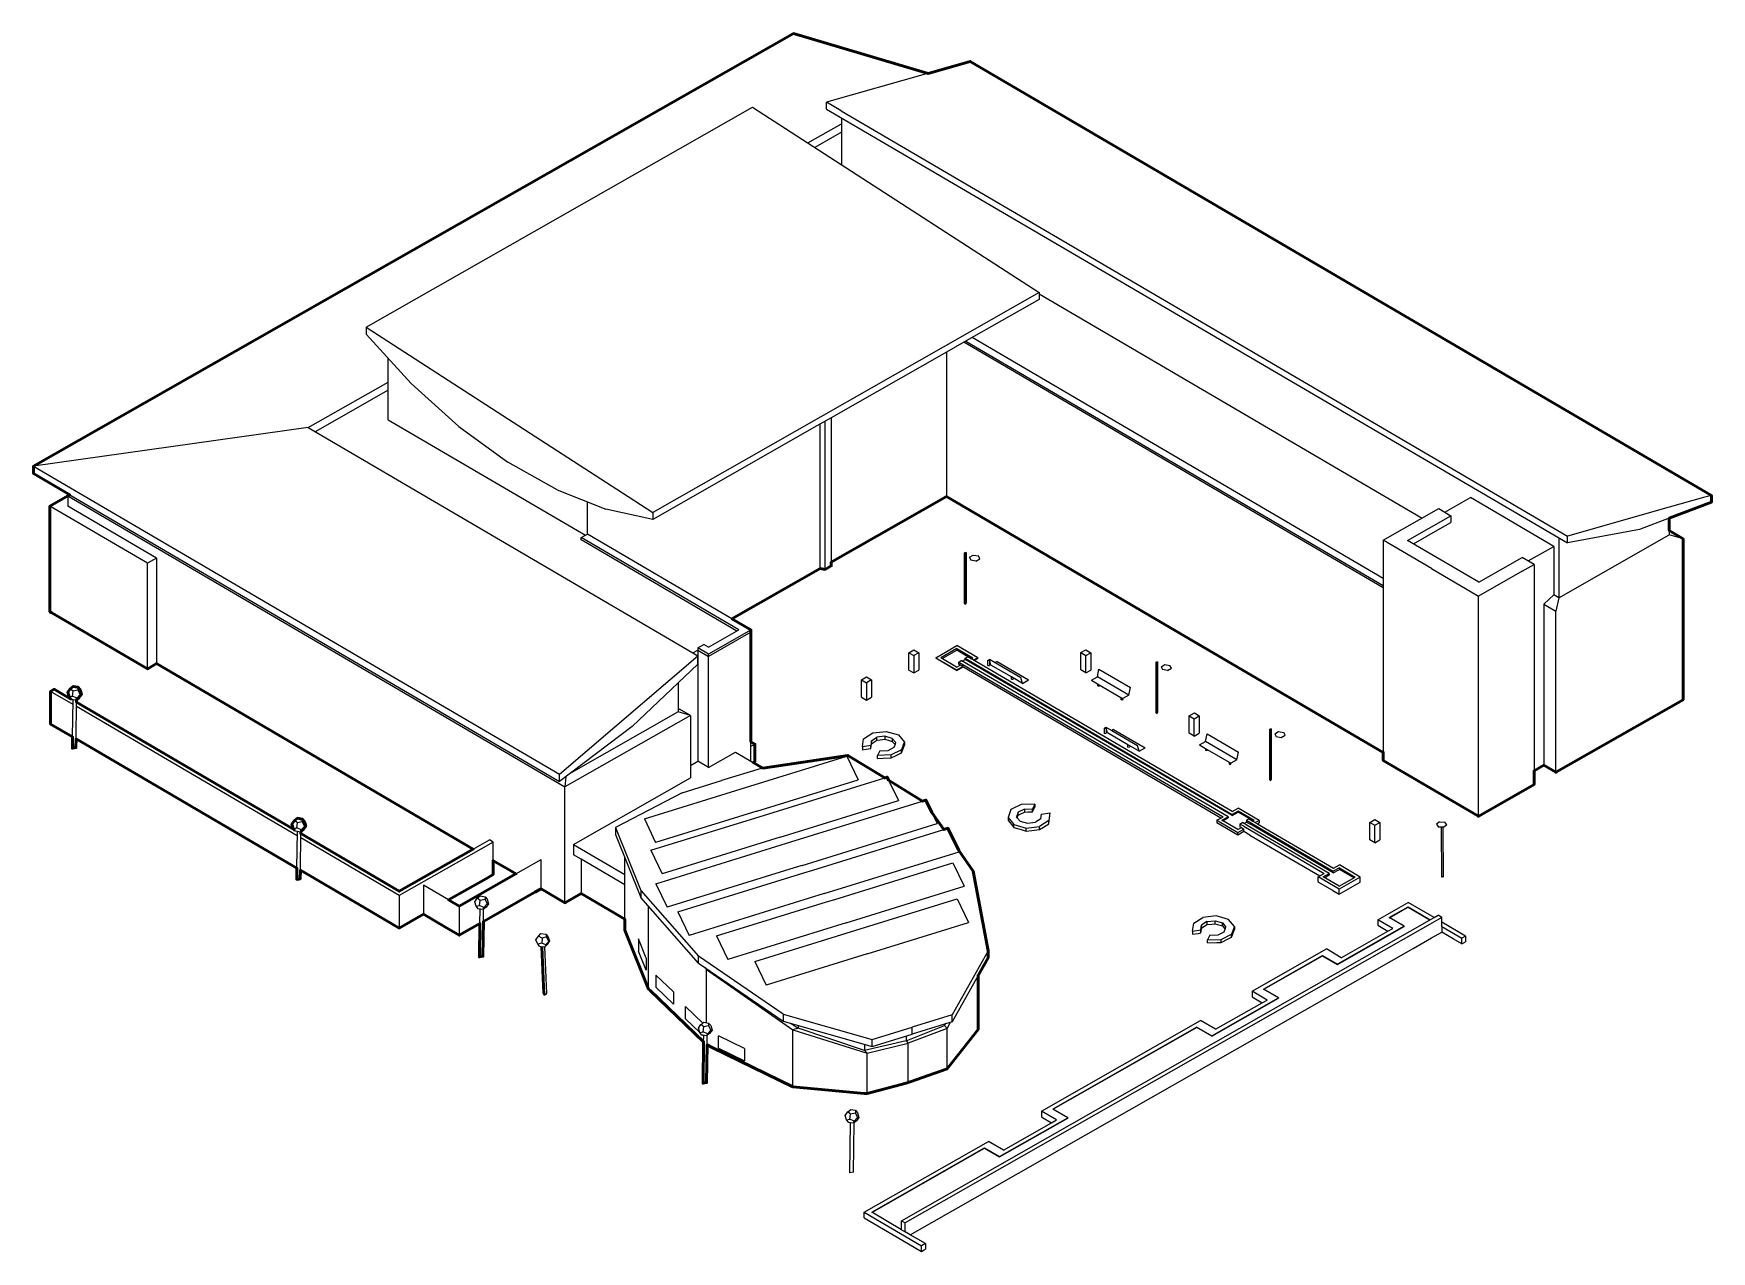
# Model space of a CAD drawing. Header units: feet. Extents: x 1280 to 1944, y 469 to 1148.
# Drawn here: x 1280.4 to 1696.4, y 846.2 to 1148.2 of the extents above; entities that cross this region are included whole.
import ezdxf

# ---------------------------------------------------------------- set-up
doc = ezdxf.new("R2010")
doc.units = ezdxf.units.FT
doc.header["$LTSCALE"] = 100
doc.header["$MEASUREMENT"] = 0
doc.layers.add('Make2D$Visible$Curves', color=18, linetype='Continuous', true_color=0x000000)
doc.layers.add('Make2D$Visible$SceneSilhouetteCurves', color=1, linetype='Continuous', lineweight=50, true_color=0xff0000)

msp = doc.modelspace()

# ---------------------------------------------------------------- linework, layer by layer
at = {"layer": 'Make2D$Visible$Curves'}
for points in [[(1468.82, 1148.17), (1280.44, 1040.91)], [(1502.27, 1138.31), (1468.82, 1148.17)], [(1502.27, 1138.31), (1512.66, 1141.25)], [(1696.43, 1033.66), (1512.66, 1141.25)], [(1502.07, 1138.25), (1477, 1131.17)], [(1502.27, 1138.31), (1502.07, 1138.25)], [(1502.07, 1138.25), (1502.07, 1138.25)], [(1362.87, 1075.39), (1458.66, 1129.93)], [(1458.66, 1129.93), (1529.78, 1083.98)], [(1480.7, 1129), (1477, 1131.17)], [(1477, 1129.45), (1477, 1131.17)], [(1477, 1129.45), (1660.78, 1021.86)], [(1480.7, 1129), (1660.78, 1023.58)], [(1472.43, 1121.04), (1480.74, 1125.77)], [(1480.74, 1123.73), (1474.1, 1119.96)], [(1480.74, 1127.26), (1480.74, 1115.67)], [(1529.78, 1083.98), (1434, 1029.44)], [(1529.78, 1082.26), (1511.11, 1071.63)], [(1529.78, 1083.98), (1529.78, 1082.26)], [(1529.78, 1083.61), (1624.73, 1028.03)], [(1362.87, 1075.39), (1427.85, 1033.41)], [(1362.87, 1075.39), (1362.87, 1073.67)], [(1374.09, 1061.43), (1362.87, 1073.67)], [(1506.76, 1069.15), (1478.21, 1052.89)], [(1511.11, 1071.63), (1506.76, 1069.15)], [(1506.76, 1069.15), (1506.76, 1069.15)], [(1506.76, 1069.15), (1506.76, 1033.35)], [(1615.07, 1010.76), (1511.11, 1071.63)], [(1511.6, 1071.91), (1511.6, 1071.91)], [(1511.6, 1071.91), (1615.07, 1011.34)], [(1615.07, 1013.07), (1513.11, 1072.77)], [(1368.34, 1052.4), (1368.34, 1067.7)], [(1348.48, 1050.46), (1368.34, 1061.77)], [(1368.34, 1061.77), (1368.34, 1061.77)], [(1385.89, 1050.77), (1374.09, 1061.43)], [(1368.34, 1059.74), (1350.24, 1049.43)], [(1478.21, 1052.89), (1474.67, 1050.88)], [(1478.21, 1052.89), (1478.21, 1017.09)], [(1348.48, 1050.46), (1280.44, 1040.91)], [(1348.48, 1050.46), (1443.9, 994.6)], [(1368.34, 1052.4), (1417.24, 1023.77)], [(1385.89, 1050.77), (1398.03, 1041.91)], [(1474.67, 1050.88), (1434, 1027.72)], [(1475.42, 1015.51), (1475.42, 1051.31)], [(1476.71, 1015.3), (1476.71, 1052.04)], [(1280.44, 1040.91), (1410.87, 964.55)], [(1280.44, 1039.05), (1280.44, 1040.91)], [(1410.26, 1035.03), (1398.03, 1041.91)], [(1280.44, 1039.05), (1289.39, 1033.81)], [(1284.48, 1031), (1288.96, 1033.55)], [(1289.39, 1033.81), (1288.96, 1033.56)], [(1289.55, 1033.71), (1288.96, 1033.56)], [(1288.97, 1033.56), (1288.96, 1033.56)], [(1288.96, 1033.56), (1288.96, 1033.55)], [(1288.96, 1033.55), (1288.96, 1030.98)], [(1288.97, 1033.56), (1412.19, 961.42)], [(1289.39, 1033.81), (1410.87, 962.69)], [(1410.26, 1035.03), (1422.33, 1030.27)], [(1417.74, 1024.05), (1417.74, 1032.08)], [(1427.85, 1033.41), (1434, 1029.44)], [(1506.76, 1033.35), (1478.21, 1017.09)], [(1506.76, 1033.35), (1615.07, 969.95)], [(1630.33, 1029.49), (1636.67, 1033.1)], [(1657.32, 1021.01), (1636.67, 1033.1)], [(1694.45, 1033.1), (1685.97, 1030.7)], [(1696.43, 1031.94), (1685.97, 1027.98)], [(1696.43, 1033.66), (1694.45, 1033.1)], [(1696.43, 1033.66), (1696.43, 1031.94)], [(1284.48, 1004.83), (1284.48, 1031)], [(1308.68, 1016.83), (1284.48, 1031)], [(1310.94, 1018.11), (1288.96, 1030.98)], [(1434, 1027.72), (1422.33, 1030.27)], [(1434, 1029.44), (1434, 1027.72)], [(1615.07, 1022.52), (1628.84, 1030.37)], [(1621.04, 1022.5), (1631.8, 1028.63)], [(1628.84, 1030.37), (1631.8, 1028.63)], [(1631.8, 1028.63), (1631.8, 1026.91)], [(1685.97, 1030.7), (1660.78, 1023.58)], [(1685.97, 1027.98), (1678.6, 1025.19)], [(1685.97, 1027.98), (1685.97, 1024.93)], [(1416.23, 1023.2), (1417.24, 1023.77)], [(1417.24, 1023.77), (1417.74, 1024.05)], [(1417.24, 1023.77), (1417.24, 1023.77)], [(1453.58, 1003.07), (1417.74, 1024.05)], [(1622.53, 1021.63), (1629.18, 1025.42)], [(1629.18, 1025.42), (1631.8, 1026.91)], [(1658.58, 1008.28), (1685.97, 1023.87)], [(1678.6, 1025.19), (1660.78, 1021.86)], [(1660.78, 1021.86), (1660.78, 1023.58)], [(1685.97, 1024.93), (1685.97, 1023.87)], [(1689.39, 1022.93), (1685.97, 1024.93)], [(1689.39, 1022.93), (1685.97, 1023.87)], [(1455.32, 1000.32), (1416.23, 1023.2)], [(1416.23, 1022.62), (1416.23, 1023.2)], [(1417.74, 1021.74), (1416.23, 1022.62)], [(1454.82, 1000.03), (1417.74, 1021.74)], [(1511.18, 1019.43), (1511.32, 1019.45)], [(1511.18, 1019.43), (1511.5, 1019.24)], [(1511.18, 1019.43), (1511.18, 1006.9)], [(1511.62, 1019.49), (1511.32, 1019.45)], [(1511.5, 1019.24), (1511.54, 1019.32)], [(1511.5, 1006.71), (1511.5, 1019.24)], [(1511.54, 1019.32), (1511.56, 1019.37)], [(1511.56, 1019.37), (1511.62, 1019.49)], [(1511.62, 1019.49), (1511.62, 1019.49)], [(1511.62, 1019.49), (1511.62, 1006.96)], [(1511.62, 1019.49), (1511.62, 1019.49)], [(1627, 1015.54), (1615.07, 1022.52)], [(1615.07, 1022.52), (1615.07, 1013.07)], [(1638.72, 1012.15), (1621.04, 1022.5)], [(1650.98, 1017.4), (1657.32, 1021.01)], [(1657.32, 1021.01), (1657.32, 1009.02)], [(1658.58, 1023.14), (1658.58, 1008.28)], [(1689.39, 1022.93), (1689.39, 982.97)], [(1310.94, 1018.11), (1308.68, 1016.83)], [(1308.68, 990.66), (1308.68, 1016.83)], [(1310.94, 1018.11), (1310.94, 991.94)], [(1475.42, 1015.51), (1453.58, 1003.07)], [(1475.42, 1015.51), (1476.68, 1015.3)], [(1476.68, 1015.3), (1476.71, 1015.3)], [(1476.71, 1015.3), (1476.72, 1015.31)], [(1476.72, 1015.31), (1478.21, 1016.16)], [(1478.21, 1017.09), (1478.21, 1016.16)], [(1512.49, 1018.31), (1513.43, 1018.85)], [(1512.49, 1018.31), (1512.82, 1017.57)], [(1514.09, 1017.37), (1512.82, 1017.57)], [(1513.43, 1018.85), (1514.7, 1018.64)], [(1514.09, 1017.37), (1515.03, 1017.91)], [(1515.03, 1017.91), (1514.7, 1018.64)], [(1627, 1015.54), (1638.68, 1008.7)], [(1638.72, 1012.15), (1649.49, 1018.28)], [(1652.46, 1016.54), (1649.49, 1018.28)], [(1649.49, 1014.85), (1652.46, 1016.54)], [(1652.46, 1016.54), (1652.46, 965.36)], [(1615.07, 1013.07), (1615.07, 969.95)], [(1615.07, 1013.07), (1615.07, 1013.07)], [(1649.49, 1014.85), (1638.68, 1008.7)], [(1511.18, 1006.9), (1511.5, 1006.71)], [(1511.5, 1006.71), (1511.54, 1006.8)], [(1511.62, 1006.96), (1511.54, 1006.8)], [(1638.68, 954.1), (1638.68, 1008.7)], [(1654.88, 1006.7), (1657.32, 1009.02)], [(1658.58, 1008.28), (1657.32, 1009.02)], [(1658.58, 1008.28), (1657.84, 1004.96)], [(1284.48, 1004.83), (1284.97, 1004.54)], [(1284.97, 1004.54), (1308.68, 990.66)], [(1458.3, 1000.31), (1453.58, 1003.07)], [(1654.88, 1006.7), (1654.88, 966.74)], [(1654.88, 1006.7), (1657.84, 1004.96)], [(1657.84, 965.01), (1657.84, 1004.96)], [(1457.8, 1000.02), (1447.78, 994.32)], [(1458.3, 999.73), (1447.78, 993.74)], [(1447.8, 996.04), (1455.32, 1000.32)], [(1457.8, 1000.02), (1458.3, 1000.31)], [(1458.3, 1000.31), (1458.3, 999.73)], [(1458.3, 972.57), (1458.3, 999.73)], [(1443.9, 994.6), (1445.13, 995.3)], [(1443.9, 994.6), (1445.12, 993.88)], [(1445.13, 995.87), (1446.63, 996.73)], [(1447.78, 994.32), (1445.13, 995.87)], [(1445.13, 995.87), (1445.13, 995.3)], [(1445.13, 995.3), (1445.13, 967.73)], [(1445.13, 995.3), (1447.78, 993.74)], [(1447.8, 996.04), (1446.63, 996.73)], [(1447.78, 993.74), (1447.78, 994.32)], [(1497.43, 990.35), (1497.43, 994.65), (1498.68, 995.37), (1499.92, 994.65), (1499.92, 990.34)], [(1497.43, 994.65), (1498.67, 993.93)], [(1499.92, 994.65), (1498.67, 993.93), (1498.67, 989.63)], [(1504.1, 993.41), (1509.36, 996.41)], [(1509.35, 995.69), (1505.35, 993.41)], [(1505.72, 993.19), (1509.35, 995.26)], [(1509.35, 995.69), (1509.35, 995.26)], [(1509.35, 995.69), (1513.3, 993.38)], [(1512.93, 993.16), (1509.35, 995.26)], [(1514.55, 993.37), (1509.36, 996.41)], [(1540.06, 990.37), (1540.06, 994.67), (1541.32, 995.39), (1542.55, 994.66), (1542.55, 990.36)], [(1540.06, 994.67), (1541.3, 993.95)], [(1541.3, 989.64), (1541.3, 993.95), (1542.55, 994.66)], [(1308.68, 990.66), (1308.73, 990.69)], [(1308.73, 990.69), (1310.94, 991.94)], [(1310.94, 991.94), (1389.45, 945.97)], [(1410.87, 964.55), (1445.12, 993.88)], [(1445.12, 991.85), (1428.88, 976.39)], [(1445.12, 991.85), (1445.12, 993.88)], [(1447.78, 966.17), (1447.78, 993.74)], [(1497.43, 990.35), (1498.67, 989.63)], [(1498.67, 989.63), (1499.92, 990.34)], [(1504.1, 993.41), (1509.29, 990.38)], [(1504.1, 993.41), (1504.1, 993.31)], [(1509.29, 990.27), (1504.1, 993.31)], [(1509.3, 991.1), (1505.35, 993.41)], [(1509.29, 990.38), (1510.79, 991.23)], [(1509.29, 990.27), (1510.79, 991.13)], [(1509.29, 990.27), (1509.29, 990.38)], [(1509.3, 991.1), (1510.17, 991.59)], [(1509.8, 992.35), (1510.43, 992.71)], [(1509.8, 992.35), (1575.34, 953.98)], [(1509.8, 991.81), (1509.8, 992.35)], [(1510.17, 991.59), (1509.8, 991.81)], [(1510.55, 991.38), (1510.17, 991.59)], [(1576.59, 953.98), (1510.43, 992.71)], [(1510.79, 991.23), (1510.55, 991.38)], [(1510.68, 992.56), (1511.43, 992.99)], [(1510.79, 991.23), (1510.79, 991.13)], [(1574.78, 953.66), (1510.79, 991.13)], [(1511.43, 993.28), (1512.06, 993.63)], [(1511.43, 993.28), (1577.59, 954.55)], [(1511.43, 992.99), (1511.43, 993.28)], [(1577.59, 954.26), (1511.43, 992.99)], [(1513.6, 992.73), (1512.06, 993.63)], [(1512.89, 993.14), (1513.3, 993.38)], [(1514.55, 993.37), (1513.51, 992.78)], [(1513.6, 992.73), (1514.55, 993.26)], [(1577.6, 955.26), (1513.6, 992.73)], [(1514.55, 993.37), (1514.55, 993.26)], [(1517.03, 991.46), (1517.03, 992.64), (1517.15, 992.9), (1517.48, 992.71), (1517.48, 991.52)], [(1517.48, 992.71), (1517.03, 992.64)], [(1517.03, 991.46), (1517.48, 991.52)], [(1517.43, 993.04), (1518.87, 992.2)], [(1517.81, 991.6), (1517.43, 993.04)], [(1522.87, 988.65), (1517.81, 991.6)], [(1519.31, 992.46), (1518.87, 992.2)], [(1518.87, 992.2), (1525.25, 988.49)], [(1519.31, 992.46), (1527.13, 987.91)], [(1541.3, 989.64), (1540.06, 990.37)], [(1541.3, 989.64), (1542.55, 990.36)], [(1544.18, 988.67), (1544.57, 990.56)], [(1544.57, 990.56), (1552.39, 986.01)], [(1558.67, 992.3), (1558.82, 992.33)], [(1558.67, 992.3), (1558.99, 992.12)], [(1558.67, 992.3), (1558.67, 979.78)], [(1559.11, 992.37), (1558.82, 992.33)], [(1558.99, 992.12), (1559.03, 992.2)], [(1558.99, 979.59), (1558.99, 992.12)], [(1559.03, 992.2), (1559.05, 992.25)], [(1559.11, 992.37), (1559.05, 992.25)], [(1559.11, 992.37), (1559.11, 992.37)], [(1559.11, 992.37), (1559.11, 979.84)], [(1559.11, 992.37), (1559.11, 992.37)], [(1559.98, 991.19), (1560.92, 991.72)], [(1559.98, 991.19), (1560.32, 990.45)], [(1561.59, 990.25), (1560.32, 990.45)], [(1560.92, 991.72), (1562.19, 991.52)], [(1561.59, 990.25), (1562.53, 990.78)], [(1562.53, 990.78), (1562.19, 991.52)], [(1289.7, 983.17), (1289.23, 983.72), (1288.9, 984.83), (1289.54, 985.7), (1290.27, 986.28), (1291.45, 986.07), (1292, 985.43), (1292.33, 984.32), (1291.69, 983.45), (1291.1, 982.98)], [(1291.45, 986.07), (1291.44, 985.36), (1290.26, 985.13), (1289.54, 985.7)], [(1440.29, 987.25), (1440.29, 979.99)], [(1485.68, 983.61), (1485.68, 987.92), (1486.93, 988.64), (1488.17, 987.92), (1488.17, 983.61)], [(1485.68, 987.92), (1486.92, 987.2)], [(1488.17, 987.92), (1486.92, 987.2), (1486.92, 982.89)], [(1523.31, 988.4), (1522.87, 988.65)], [(1522.87, 988.06), (1522.87, 988.65)], [(1522.87, 988.06), (1523.31, 988.13)], [(1523.31, 988.4), (1523.31, 988.13)], [(1525.63, 987.05), (1523.31, 988.4)], [(1525.63, 987.05), (1525.25, 988.49)], [(1525.63, 987.05), (1527.13, 987.91)], [(1542.69, 987.81), (1544.18, 988.67)], [(1542.69, 987.81), (1544.19, 986.94)], [(1552, 984.12), (1544.18, 988.67)], [(1544.19, 986.94), (1544.63, 986.68)], [(1544.19, 986.94), (1544.19, 986.49)], [(1544.51, 986.3), (1544.19, 986.49)], [(1544.51, 986.75), (1544.51, 986.3)], [(1544.63, 986.55), (1544.51, 986.3)], [(1544.63, 986.68), (1550.03, 983.54)], [(1544.63, 986.55), (1544.63, 986.68)], [(1552, 984.12), (1552.39, 986.01)], [(1284.64, 985.05), (1285.58, 985.58)], [(1290.22, 981.78), (1284.64, 985.05)], [(1284.64, 985.05), (1284.64, 976.97)], [(1289.7, 983.17), (1285.58, 985.58)], [(1289.23, 983.72), (1290.07, 983.91), (1290.26, 985.13)], [(1289.89, 983.06), (1289.78, 983.08), (1289.7, 983.17)], [(1290.23, 982.86), (1289.89, 983.06)], [(1290.23, 983), (1289.89, 983.06)], [(1291.44, 985.36), (1291.98, 984.28), (1291.14, 983.39), (1290.07, 983.91)], [(1290.1, 973.77), (1290.23, 982.86)], [(1291.1, 982.98), (1290.96, 982.87), (1290.23, 983)], [(1290.23, 982.86), (1290.23, 983)], [(1290.96, 982.87), (1291.14, 983.39)], [(1290.96, 973.27), (1291.09, 982.35)], [(1291.09, 982.35), (1291.1, 982.98)], [(1345.1, 950.73), (1291.09, 982.35)], [(1292.33, 984.32), (1291.98, 984.28)], [(1485.68, 983.61), (1486.92, 982.89)], [(1486.92, 982.89), (1488.17, 983.61)], [(1550.03, 983.54), (1550.47, 983.28)], [(1550.03, 983.54), (1550.03, 983.09)], [(1550.35, 982.9), (1550.03, 983.09)], [(1550.35, 983.35), (1550.35, 982.9)], [(1550.47, 983.16), (1550.35, 982.9)], [(1550.47, 983.28), (1550.5, 983.26)], [(1550.47, 983.16), (1550.47, 983.28)], [(1552, 984.12), (1550.5, 983.26)], [(1689.39, 982.97), (1657.99, 965.09)], [(1345.83, 949.23), (1291.08, 981.28)], [(1443.28, 979.11), (1412.19, 961.42)], [(1440.29, 979.99), (1413.72, 964.86)], [(1440.29, 980.67), (1440.62, 980.67)], [(1443.28, 979.11), (1440.29, 979.99)], [(1443.28, 979.11), (1440.62, 980.67)], [(1443.28, 979.11), (1443.28, 963.61)], [(1558.67, 979.78), (1558.99, 979.59)], [(1558.99, 979.59), (1559.03, 979.67)], [(1559.11, 979.84), (1559.03, 979.67)], [(1566.97, 974.71), (1566.97, 979.02), (1568.23, 979.73), (1569.46, 979.01), (1569.46, 974.7)], [(1566.97, 979.02), (1568.21, 978.29)], [(1568.21, 973.99), (1568.21, 978.29), (1569.46, 979.01)], [(1284.64, 976.97), (1290.1, 973.77)], [(1290.06, 970.96), (1290.1, 973.77)], [(1428.88, 976.39), (1410.87, 962.69)], [(1486.23, 973.31), (1488.48, 974.77)], [(1488.17, 972.83), (1489.53, 973.71)], [(1488.48, 974.77), (1491.81, 975.14)], [(1491.52, 973.93), (1489.53, 973.71)], [(1489.53, 972.96), (1489.53, 973.71)], [(1491.52, 973.93), (1491.52, 973.18)], [(1493.34, 973.4), (1491.52, 973.93)], [(1491.81, 975.14), (1494.85, 974.26)], [(1494.85, 974.26), (1496.33, 972.5)], [(1545.93, 974.65), (1545.93, 975.83), (1546.05, 976.08), (1546.37, 975.9), (1546.37, 974.71)], [(1546.37, 975.9), (1545.93, 975.83)], [(1545.93, 974.65), (1546.37, 974.71)], [(1546.32, 976.23), (1547.76, 975.39)], [(1546.71, 974.79), (1546.32, 976.23)], [(1551.76, 971.84), (1546.71, 974.79)], [(1548.2, 975.64), (1547.76, 975.39)], [(1547.76, 975.39), (1554.14, 971.68)], [(1548.2, 975.64), (1556.02, 971.1)], [(1568.21, 973.99), (1566.97, 974.71)], [(1568.21, 973.99), (1569.46, 974.7)], [(1570.98, 972.66), (1571.37, 974.55)], [(1571.37, 974.55), (1579.19, 970)], [(1586.87, 975.69), (1587.02, 975.71)], [(1586.87, 975.69), (1587.19, 975.5)], [(1586.87, 975.69), (1586.87, 963.16)], [(1587.31, 975.76), (1587.02, 975.71)], [(1587.19, 975.5), (1587.23, 975.59)], [(1587.19, 962.97), (1587.19, 975.5)], [(1587.23, 975.59), (1587.25, 975.63)], [(1587.31, 975.75), (1587.25, 975.63)], [(1587.31, 975.76), (1587.31, 975.75)], [(1587.31, 975.76), (1587.31, 975.75)], [(1587.31, 975.75), (1587.31, 963.23)], [(1588.18, 974.57), (1589.12, 975.11)], [(1588.18, 974.57), (1588.51, 973.84)], [(1588.51, 973.84), (1589.78, 973.63)], [(1589.12, 975.11), (1590.39, 974.9)], [(1589.78, 973.63), (1590.72, 974.17)], [(1590.72, 974.17), (1590.39, 974.9)], [(1290.93, 971.13), (1290.06, 970.96)], [(1290.93, 971.13), (1290.96, 973.27)], [(1290.96, 973.27), (1345.72, 941.22)], [(1447.78, 966.17), (1454.48, 969.99)], [(1454.48, 969.99), (1458.83, 967.44)], [(1458.3, 972.57), (1459.27, 972), (1459.27, 967.7)], [(1458.3, 967.75), (1458.3, 972.57)], [(1458.3, 971.45), (1459.27, 972)], [(1485.98, 971.35), (1486.23, 973.31)], [(1488.03, 971.66), (1485.98, 971.35)], [(1485.98, 971.35), (1485.98, 970.6)], [(1485.98, 970.6), (1486.84, 970.73)], [(1486.84, 970.73), (1488.03, 970.91)], [(1488.17, 972.83), (1488.03, 971.66)], [(1488.03, 970.91), (1488.03, 971.66)], [(1488.03, 970.91), (1488.09, 971.4)], [(1488.09, 971.4), (1488.17, 972.08)], [(1488.17, 972.08), (1488.17, 972.83)], [(1488.17, 972.08), (1488.74, 972.44)], [(1488.74, 972.44), (1489.53, 972.96)], [(1489.53, 972.96), (1490.36, 973.05)], [(1490.25, 970.36), (1489.69, 969.18)], [(1493.07, 969.3), (1489.69, 969.18)], [(1490.25, 970.36), (1492.28, 970.43)], [(1490.36, 973.05), (1491.52, 973.18)], [(1491.52, 973.18), (1492.59, 972.87)], [(1492.28, 970.43), (1493.82, 971.2)], [(1492.59, 972.87), (1493.34, 972.65)], [(1495.64, 970.58), (1493.07, 969.3)], [(1493.07, 968.55), (1493.07, 969.3)], [(1493.34, 973.4), (1493.34, 972.65)], [(1494.23, 972.35), (1493.34, 973.4)], [(1493.34, 972.65), (1493.86, 972.03)], [(1493.82, 971.2), (1494.04, 971.82)], [(1493.86, 972.03), (1494.04, 971.82)], [(1494.04, 971.82), (1494.23, 972.35)], [(1494.14, 969.08), (1495.64, 969.83)], [(1496.14, 971.97), (1495.64, 970.58)], [(1495.64, 969.83), (1495.93, 970.63)], [(1495.64, 969.83), (1495.64, 970.58)], [(1495.93, 970.63), (1496.33, 971.74)], [(1496.14, 971.97), (1496.33, 972.5)], [(1496.33, 972.5), (1496.33, 971.74)], [(1552.21, 971.59), (1551.76, 971.84)], [(1551.76, 971.25), (1551.76, 971.84)], [(1551.76, 971.25), (1552.21, 971.32)], [(1552.21, 971.59), (1552.21, 971.32)], [(1554.53, 970.24), (1552.21, 971.59)], [(1554.53, 970.24), (1554.14, 971.68)], [(1554.53, 970.24), (1556.02, 971.1)], [(1569.48, 971.8), (1570.98, 972.66)], [(1569.48, 971.8), (1570.99, 970.93)], [(1578.8, 968.11), (1570.98, 972.66)], [(1570.99, 970.93), (1571.43, 970.67)], [(1570.99, 970.93), (1570.99, 970.47)], [(1571.31, 970.29), (1570.99, 970.47)], [(1571.31, 970.74), (1571.31, 970.29)], [(1571.43, 970.54), (1571.31, 970.29)], [(1571.43, 970.67), (1576.82, 967.53)], [(1571.43, 970.54), (1571.43, 970.67)], [(1578.8, 968.11), (1579.19, 970)], [(1615.07, 969.95), (1615.07, 967.93)], [(1443.28, 966.67), (1445.13, 967.73)], [(1447.78, 966.17), (1445.13, 967.73)], [(1460.83, 965.98), (1451.03, 962.95)], [(1456.97, 961.21), (1482.08, 968.99)], [(1458.83, 967.44), (1459.27, 967.7)], [(1458.83, 967.44), (1461.22, 966.04)], [(1460.83, 965.98), (1461.22, 966.04)], [(1461.22, 966.04), (1482.35, 969.19)], [(1482.08, 968.99), (1484.89, 963.17)], [(1482.35, 969.19), (1491.46, 963.61)], [(1489.69, 968.43), (1489.69, 969.18)], [(1489.69, 968.43), (1491.1, 968.48)], [(1491.1, 968.48), (1493.07, 968.55)], [(1493.07, 968.55), (1494.14, 969.08)], [(1576.82, 967.53), (1577.26, 967.27)], [(1576.82, 967.53), (1576.82, 967.08)], [(1577.14, 966.89), (1576.82, 967.08)], [(1577.14, 967.34), (1577.14, 966.89)], [(1577.26, 967.15), (1577.14, 966.89)], [(1577.26, 967.27), (1577.3, 967.25)], [(1577.26, 967.15), (1577.26, 967.27)], [(1578.8, 968.11), (1577.3, 967.25)], [(1615.07, 967.93), (1638.54, 954.18)], [(1652.46, 965.36), (1654.86, 966.73)], [(1652.46, 965.36), (1652.46, 961.94)], [(1654.86, 966.73), (1654.88, 966.74)], [(1657.83, 965.02), (1654.88, 966.74)], [(1410.87, 962.69), (1410.87, 964.55)], [(1412.41, 963.86), (1412.19, 961.42)], [(1412.19, 932.66), (1412.19, 961.42)], [(1414.32, 947.12), (1443.28, 963.61)], [(1431.87, 953.44), (1456.97, 961.21)], [(1441.24, 959.92), (1451.03, 962.95)], [(1459.78, 955.39), (1484.89, 963.17)], [(1462.77, 954.73), (1491.46, 963.61)], [(1491.46, 963.61), (1492.06, 963.8)], [(1492.06, 963.8), (1492.44, 963.01)], [(1492.44, 963.01), (1500.87, 957.85)], [(1492.44, 963.01), (1494.87, 957.98)], [(1586.87, 963.16), (1587.19, 962.97)], [(1587.19, 962.97), (1587.23, 963.06)], [(1587.31, 963.23), (1587.23, 963.06)], [(1640.63, 955.21), (1652.46, 961.94)], [(1657.84, 965.01), (1657.83, 965.02)], [(1441.24, 959.92), (1424.69, 951.34)], [(1465.58, 948.91), (1494.87, 957.98)], [(1468.22, 947.74), (1500.87, 957.85)], [(1500.87, 957.85), (1501.69, 958.1)], [(1501.69, 958.1), (1503.18, 955.02)], [(1525.28, 957.03), (1522.72, 955.74)], [(1528.67, 957.14), (1525.28, 957.03)], [(1528.67, 957.14), (1528.11, 955.96)], [(1528.67, 957.14), (1528.67, 956.39)], [(1345.1, 950.73), (1344.84, 951.04), (1344.51, 952.14), (1345.15, 953.02), (1345.89, 953.6), (1347.06, 953.39), (1347.61, 952.74), (1347.94, 951.64), (1347.3, 950.77), (1346.71, 950.3)], [(1347.06, 953.39), (1347.06, 952.68), (1345.87, 952.45), (1345.15, 953.02)], [(1347.06, 952.68), (1347.6, 951.6), (1346.75, 950.7), (1345.69, 951.23)], [(1431.87, 953.44), (1434.67, 947.62)], [(1433.48, 945.66), (1462.77, 954.73)], [(1459.78, 955.39), (1434.67, 947.62)], [(1503.18, 955.02), (1506.14, 950.8)], [(1503.18, 955.02), (1504.5, 952.28)], [(1522.72, 955.74), (1522.03, 953.83)], [(1522.03, 953.83), (1523.51, 952.06)], [(1522.03, 953.83), (1522.03, 953.07)], [(1522.03, 953.07), (1522.89, 952.05)], [(1524.54, 955.13), (1524.12, 953.98)], [(1524.31, 953.75), (1524.12, 953.98)], [(1524.31, 953.75), (1524.54, 954.37)], [(1525.01, 952.92), (1524.31, 953.75)], [(1526.08, 955.9), (1524.54, 955.13)], [(1524.54, 954.37), (1524.54, 955.13)], [(1524.54, 954.37), (1525.18, 954.69)], [(1525.01, 952.92), (1526.83, 952.39)], [(1525.18, 954.69), (1526.08, 955.14)], [(1526.08, 955.9), (1528.11, 955.96)], [(1526.08, 955.9), (1526.08, 955.14)], [(1526.08, 955.14), (1526.92, 955.17)], [(1526.92, 955.17), (1528.11, 955.21)], [(1528.11, 955.21), (1528.11, 955.96)], [(1528.11, 955.21), (1528.34, 955.7)], [(1528.34, 955.7), (1528.67, 956.39)], [(1530.18, 953.49), (1528.83, 952.61)], [(1532.13, 953.02), (1529.87, 951.55)], [(1530.18, 953.49), (1530.33, 954.66)], [(1530.33, 954.66), (1532.37, 954.97)], [(1532.37, 954.97), (1532.13, 953.02)], [(1532.13, 952.26), (1532.23, 953.08)], [(1532.13, 952.26), (1532.13, 953.02)], [(1532.23, 953.08), (1532.37, 954.22)], [(1532.37, 954.22), (1532.37, 954.97)], [(1573.84, 953.13), (1574.78, 953.66)], [(1574.4, 952.8), (1573.84, 953.13)], [(1573.84, 953.13), (1573.84, 952.48)], [(1574.4, 952.8), (1579.03, 950.09)], [(1574.78, 953.66), (1575.34, 953.98)], [(1575.08, 953.12), (1576.59, 953.98)], [(1579.03, 950.81), (1575.08, 953.12)], [(1575.33, 952.97), (1576.59, 953.69)], [(1576.59, 953.98), (1576.59, 953.69)], [(1579.09, 955.4), (1577.59, 954.55)], [(1577.59, 954.26), (1579.09, 955.11)], [(1577.59, 954.26), (1577.59, 954.55)], [(1577.6, 955.26), (1579.1, 956.12)], [(1583.04, 953.09), (1579.09, 955.4)], [(1579.09, 955.4), (1579.09, 955.11)], [(1582.79, 952.95), (1579.09, 955.11)], [(1584.28, 953.08), (1579.1, 956.12)], [(1581.17, 952.66), (1580.54, 952.31)], [(1581.79, 953.45), (1581.17, 953.1)], [(1581.17, 953.1), (1582.78, 952.15)], [(1581.17, 953.1), (1581.17, 952.66)], [(1581.17, 952.66), (1581.97, 952.19)], [(1581.79, 953.45), (1582.72, 952.91)], [(1582.72, 952.91), (1583.04, 953.09)], [(1582.72, 952.91), (1583.9, 952.22)], [(1582.72, 952.91), (1582.72, 952.91)], [(1583.72, 952.76), (1583.34, 952.55)], [(1584.28, 953.08), (1583.72, 952.76)], [(1584.28, 953.08), (1584.28, 952.44)], [(1611.75, 948.27), (1611.75, 952.58), (1613, 953.29), (1614.24, 952.57), (1614.24, 948.26)], [(1629, 952.73), (1628.23, 952.11)], [(1629, 952.73), (1630.31, 952.67)], [(1630.86, 951.98), (1630.31, 952.67)], [(1638.54, 954.18), (1638.68, 954.1)], [(1638.68, 954.1), (1638.76, 954.15)], [(1638.76, 954.15), (1640.63, 955.21)], [(1344.84, 951.04), (1345.69, 951.23), (1345.87, 952.45)], [(1345.81, 950.32), (1345.39, 950.4), (1345.1, 950.73)], [(1345.72, 941.22), (1345.84, 950.3)], [(1345.84, 950.3), (1345.81, 950.32)], [(1345.84, 950.32), (1345.81, 950.32)], [(1346.71, 950.3), (1346.57, 950.19), (1345.84, 950.32)], [(1345.84, 950.3), (1345.84, 950.32)], [(1346.57, 950.19), (1346.75, 950.7)], [(1346.58, 940.71), (1346.7, 949.8)], [(1371.08, 934.44), (1346.69, 948.72)], [(1346.7, 949.8), (1346.71, 950.3)], [(1371.09, 935.52), (1346.7, 949.8)], [(1347.94, 951.64), (1347.6, 951.6)], [(1424.69, 951.34), (1431, 935.69)], [(1424.69, 951.34), (1424.69, 949.62)], [(1424.69, 949.62), (1431, 933.97)], [(1465.58, 948.91), (1436.28, 939.84)], [(1471.02, 941.92), (1504.5, 952.28)], [(1473.66, 940.75), (1506.14, 950.8)], [(1506.14, 950.8), (1507.14, 951.11)], [(1507.14, 951.11), (1509.8, 945.59)], [(1522.89, 952.05), (1523.51, 951.31)], [(1523.51, 951.31), (1523.51, 952.06)], [(1523.51, 952.06), (1526.54, 951.19)], [(1523.51, 951.31), (1525.28, 950.8)], [(1525.28, 950.8), (1526.54, 950.43)], [(1526.54, 951.19), (1529.87, 951.55)], [(1526.54, 950.43), (1526.54, 951.19)], [(1526.54, 950.43), (1527.93, 950.59)], [(1526.83, 952.39), (1528.83, 952.61)], [(1527.93, 950.59), (1529.87, 950.8)], [(1529.87, 950.8), (1529.87, 951.55)], [(1529.87, 950.8), (1530.81, 951.41)], [(1530.81, 951.41), (1532.13, 952.26)], [(1579.03, 949.44), (1573.84, 952.48)], [(1579.03, 950.81), (1579.91, 951.31)], [(1579.03, 950.09), (1580.53, 950.94)], [(1580.53, 950.3), (1579.03, 949.44)], [(1579.03, 949.44), (1579.03, 950.09)], [(1579.54, 952.17), (1580.17, 952.53)], [(1580.47, 951.62), (1579.54, 952.17)], [(1579.54, 952.17), (1579.54, 951.52)], [(1579.91, 951.31), (1579.54, 951.52)], [(1579.91, 951.31), (1580.53, 950.94)], [(1580.54, 952.31), (1580.17, 952.53)], [(1580.47, 951.62), (1600.44, 939.93)], [(1580.53, 950.3), (1580.53, 950.94)], [(1582.01, 949.43), (1580.53, 950.3)], [(1580.73, 952.2), (1580.54, 952.31)], [(1581.34, 951.84), (1580.73, 952.2)], [(1601.68, 939.93), (1581.34, 951.84)], [(1602.68, 940.07), (1581.97, 952.19)], [(1582.01, 949.43), (1599.32, 939.3)], [(1582.78, 952.15), (1602.68, 940.5)], [(1583.9, 952.22), (1584.28, 952.44)], [(1583.9, 952.22), (1602.69, 941.22)], [(1611.75, 952.58), (1612.99, 951.86)], [(1612.99, 947.55), (1612.99, 951.86), (1614.24, 952.57)], [(1628.23, 952.11), (1628.78, 951.42)], [(1629.4, 951.4), (1628.78, 951.42)], [(1629.82, 951.38), (1629.4, 951.4)], [(1629.4, 951.4), (1629.5, 938.99)], [(1629.4, 951.4), (1629.5, 938.99)], [(1629.82, 951.38), (1629.91, 939.1)], [(1630.1, 951.36), (1629.82, 951.38)], [(1630.86, 951.98), (1630.1, 951.36)], [(1394.37, 947.7), (1371.08, 934.44)], [(1371.09, 935.52), (1389.45, 945.97)], [(1389.45, 945.97), (1393.44, 948.25)], [(1394.37, 947.7), (1393.44, 948.25)], [(1394.37, 943.1), (1394.37, 947.7)], [(1414.32, 947.12), (1427.03, 939.68)], [(1414.32, 947.12), (1414.32, 944.54)], [(1416.2, 943.44), (1414.32, 944.54)], [(1433.48, 945.66), (1436.28, 939.84)], [(1434.74, 937.38), (1468.22, 947.74)], [(1476.47, 934.93), (1509.95, 945.29)], [(1509.8, 945.59), (1513.4, 940.46)], [(1509.8, 945.59), (1509.95, 945.29)], [(1612.99, 947.55), (1611.75, 948.27)], [(1612.99, 947.55), (1614.24, 948.26)], [(1345.68, 938.45), (1345.72, 941.22)], [(1346.55, 938.62), (1346.58, 940.71)], [(1346.58, 940.71), (1362.39, 931.46)], [(1394.37, 943.1), (1394.72, 942.89)], [(1394.37, 939.63), (1394.37, 943.1)], [(1394.72, 942.89), (1395.48, 942.45)], [(1395.48, 942.45), (1400.02, 939.79)], [(1400.02, 939.79), (1406.26, 943.35)], [(1406.26, 936.13), (1406.26, 943.35)], [(1427.03, 937.09), (1416.2, 943.44)], [(1416.2, 943.44), (1416.2, 934.94)], [(1427.03, 928.6), (1427.03, 943.82)], [(1434.74, 943.04), (1434.74, 943.04)], [(1470.12, 941.64), (1437.55, 931.55)], [(1471.02, 941.92), (1470.12, 941.64)], [(1470.12, 941.64), (1470.12, 941.64)], [(1470.12, 941.64), (1470.12, 941.64)], [(1471.38, 940.04), (1473.66, 940.75)], [(1479.08, 933.5), (1508.37, 942.57)], [(1508.37, 942.57), (1511.18, 936.75)], [(1517.08, 920.74), (1513.4, 940.46)], [(1604.19, 941.35), (1602.68, 940.5)], [(1602.68, 940.07), (1604.19, 940.92)], [(1602.68, 940.07), (1602.68, 940.5)], [(1602.69, 941.22), (1604.2, 942.07)], [(1604.19, 941.35), (1608.14, 939.04)], [(1604.19, 941.35), (1604.19, 940.92)], [(1607.77, 938.83), (1604.19, 940.92)], [(1609.38, 939.04), (1604.2, 942.07)], [(1346.55, 938.62), (1345.68, 938.45)], [(1377.09, 937), (1377.09, 929.79)], [(1383.34, 933.35), (1377.09, 937)], [(1383.34, 933.35), (1392.7, 938.68)], [(1385.98, 931.8), (1400.02, 939.79)], [(1392.7, 938.68), (1394.37, 939.63)], [(1404.74, 935.26), (1406.26, 936.13)], [(1406.26, 936.13), (1409.97, 933.96)], [(1434.74, 937.38), (1437.55, 931.55)], [(1440.18, 930.39), (1471.38, 940.04)], [(1471.38, 940.04), (1471.38, 940.04)], [(1471.38, 940.04), (1471.38, 940.04)], [(1481.89, 927.68), (1511.18, 936.75)], [(1598.94, 939.08), (1599.32, 939.3)], [(1604.12, 936.04), (1598.94, 939.08)], [(1598.94, 937.95), (1598.94, 939.08)], [(1598.94, 937.95), (1598.94, 937.79)], [(1602.53, 935.68), (1598.94, 937.79)], [(1599.32, 939.3), (1600.44, 939.93)], [(1600.18, 939.07), (1601.68, 939.93)], [(1604.13, 936.76), (1600.18, 939.07)], [(1601.68, 939.5), (1600.55, 938.85)], [(1601.68, 939.93), (1601.68, 939.5)], [(1609.38, 939.04), (1604.12, 936.04)], [(1604.12, 934.75), (1609.38, 937.74)], [(1604.12, 934.96), (1604.12, 936.04)], [(1604.13, 936.76), (1608.14, 939.04)], [(1609.38, 937.96), (1609.38, 939.04)], [(1609.38, 937.77), (1609.38, 937.96)], [(1609.38, 937.77), (1609.38, 937.74)], [(1629.77, 939.06), (1629.5, 938.99)], [(1629.5, 938.99), (1629.5, 938.99)], [(1629.77, 939.06), (1629.91, 939.1)], [(1371.08, 934.44), (1371.08, 926.37)], [(1385.98, 931.8), (1383.34, 933.35)], [(1390.16, 931.81), (1391, 932), (1391.18, 933.22)], [(1392.37, 934.16), (1392.37, 933.45), (1391.18, 933.22), (1390.46, 933.79)], [(1392.37, 933.45), (1392.91, 932.37), (1392.06, 931.48), (1391, 932)], [(1391.98, 928), (1404.74, 935.26)], [(1393.25, 932.41), (1392.91, 932.37)], [(1409.97, 933.96), (1412.19, 932.66)], [(1412.19, 932.66), (1412.3, 932.73)], [(1412.3, 932.73), (1416.11, 934.89)], [(1416.11, 934.89), (1416.2, 934.94)], [(1416.2, 934.94), (1427.03, 928.6)], [(1431, 935.69), (1445.31, 919.38)], [(1431, 935.69), (1431, 933.97)], [(1445.31, 917.66), (1431, 933.97)], [(1476.47, 934.93), (1442.99, 924.56)], [(1449.79, 924.43), (1477.03, 932.87)], [(1477.03, 932.87), (1479.08, 933.5)], [(1477.03, 932.87), (1477.03, 932.87)], [(1484.33, 925.83), (1509.44, 933.6)], [(1509.44, 933.6), (1512.24, 927.78)], [(1602.53, 935.68), (1604.12, 934.75)], [(1604.12, 934.78), (1604.12, 934.96)], [(1604.12, 934.75), (1604.12, 934.78)], [(1613.73, 928.46), (1621.25, 932.74)], [(1627.66, 928.99), (1621.25, 932.74)], [(1362.39, 931.46), (1371.08, 926.37)], [(1371.08, 926.37), (1376.53, 929.47)], [(1376.53, 929.47), (1377.09, 929.79)], [(1377.09, 929.79), (1382.4, 926.68)], [(1385.98, 931.8), (1385.98, 924.58)], [(1391.1, 927.5), (1391.15, 931.09)], [(1391.86, 919.39), (1391.98, 928)], [(1391.88, 930.96), (1392.06, 931.48)], [(1391.98, 928), (1392.02, 931.07)], [(1427.03, 925.85), (1427.03, 928.6)], [(1432.93, 911.23), (1432.93, 931.77)], [(1440.18, 930.39), (1442.99, 924.56)], [(1481.89, 927.68), (1452.59, 918.61)], [(1487.14, 920.01), (1512.24, 927.78)], [(1495.63, 853.82), (1627.66, 928.99)], [(1629.57, 929.01), (1496.56, 853.28)], [(1568.06, 927.58), (1570.31, 929.04)], [(1571.35, 927.98), (1570, 927.1)], [(1573.64, 929.41), (1570.31, 929.04)], [(1571.35, 927.98), (1573.35, 928.2)], [(1571.35, 927.98), (1571.35, 927.23)], [(1573.35, 927.45), (1573.35, 928.2)], [(1573.35, 928.2), (1575.17, 927.68)], [(1576.67, 928.53), (1573.64, 929.41)], [(1575.17, 926.92), (1575.17, 927.68)], [(1575.17, 927.68), (1576.06, 926.62)], [(1578.15, 926.77), (1576.67, 928.53)], [(1613.73, 928.46), (1613.73, 927.06)], [(1617.44, 926.29), (1613.73, 928.46)], [(1616.54, 928.99), (1621.23, 931.66)], [(1620.24, 926.82), (1616.54, 928.99)], [(1616.6, 928.95), (1621.23, 931.59)], [(1621.23, 931.66), (1626.72, 928.45)], [(1621.23, 931.59), (1621.23, 931.66)], [(1621.23, 931.59), (1626.65, 928.42)], [(1627.66, 928.99), (1628.64, 929.55)], [(1629.57, 929.01), (1628.64, 929.55)], [(1629.57, 927.87), (1629.57, 929.01)], [(1629.57, 926.78), (1629.57, 927.87)], [(1635.49, 924.4), (1629.57, 927.87)], [(1382.4, 926.68), (1385.06, 925.12)], [(1385.06, 925.12), (1385.98, 924.58)], [(1385.98, 924.58), (1391.1, 927.5)], [(1390.99, 919.22), (1391.1, 927.5)], [(1406.31, 921.74), (1405.95, 921.77), (1405.49, 922.37), (1405, 923.44), (1405.64, 924.37), (1406.2, 925), (1407.43, 924.9), (1407.9, 924.31), (1408.38, 923.23), (1407.74, 922.31), (1407.21, 921.7)], [(1407.43, 924.9), (1407.62, 924.19), (1406.52, 923.86), (1406.42, 922.63), (1405.49, 922.37)], [(1406.52, 923.86), (1405.64, 924.37)], [(1408.38, 923.23), (1408.21, 923.16), (1407.62, 924.19)], [(1427.03, 925.85), (1427.55, 924.58)], [(1427.55, 924.58), (1427.84, 923.85)], [(1427.84, 923.85), (1432.83, 911.47)], [(1432.29, 918.94), (1430.38, 923.69)], [(1430.38, 923.69), (1430.38, 920.67)], [(1449.79, 924.43), (1452.59, 918.61)], [(1459.22, 918.06), (1484.33, 925.83)], [(1567.81, 925.62), (1568.06, 927.58)], [(1567.81, 925.62), (1569.86, 925.93)], [(1567.81, 925.62), (1567.81, 924.87)], [(1567.81, 924.87), (1569.15, 925.07)], [(1569.15, 925.07), (1569.86, 925.18)], [(1569.86, 925.93), (1570, 927.1)], [(1569.86, 925.18), (1569.86, 925.93)], [(1569.86, 925.18), (1569.91, 925.59)], [(1569.91, 925.59), (1570, 926.35)], [(1570, 927.1), (1570, 926.35)], [(1570, 926.35), (1570.48, 926.66)], [(1570.48, 926.66), (1571.35, 927.23)], [(1571.35, 927.23), (1572.66, 927.37)], [(1572.08, 924.63), (1571.52, 923.46)], [(1571.52, 923.46), (1574.9, 923.57)], [(1572.08, 924.63), (1574.11, 924.7)], [(1572.66, 927.37), (1573.35, 927.45)], [(1573.35, 927.45), (1574.55, 927.1)], [(1574.11, 924.7), (1575.65, 925.47)], [(1574.55, 927.1), (1575.17, 926.92)], [(1574.9, 923.57), (1577.47, 924.85)], [(1574.9, 922.82), (1576.64, 923.69)], [(1574.9, 922.82), (1574.9, 923.57)], [(1575.17, 926.92), (1575.76, 926.22)], [(1575.65, 925.47), (1575.87, 926.09)], [(1575.76, 926.22), (1575.87, 926.09)], [(1575.87, 926.09), (1576.06, 926.62)], [(1576.64, 923.69), (1577.47, 924.1)], [(1578.15, 926.77), (1577.47, 924.85)], [(1577.47, 924.1), (1577.47, 924.85)], [(1577.47, 924.1), (1577.69, 924.72)], [(1577.69, 924.72), (1578.15, 926.02)], [(1578.15, 926.77), (1578.15, 926.02)], [(1620.24, 926.82), (1603.72, 917.41)], [(1603.72, 917.34), (1620.24, 926.75)], [(1604.67, 919.02), (1616.23, 925.6)], [(1613.73, 927.06), (1616.23, 925.6)], [(1616.23, 925.6), (1617.44, 926.29)], [(1620.24, 926.82), (1620.24, 926.75)], [(1622.44, 921.33), (1627.02, 923.93)], [(1627.02, 923.93), (1629.57, 925.38)], [(1629.57, 926.78), (1629.57, 925.38)], [(1629.57, 926.78), (1634.56, 923.86)], [(1632.41, 923.72), (1629.57, 925.38)], [(1634.55, 922.47), (1632.41, 923.72)], [(1635.49, 924.4), (1634.56, 923.86)], [(1634.56, 922.46), (1634.56, 923.86)], [(1635.49, 924.4), (1635.49, 923)], [(1391.86, 919.39), (1390.99, 919.22)], [(1407.21, 921.7), (1407.18, 921.67), (1406.31, 921.74)], [(1406.8, 910.26), (1406.31, 921.74)], [(1408.21, 923.16), (1407.47, 922.2), (1406.42, 922.63)], [(1407.12, 909.78), (1406.61, 921.72)], [(1406.62, 921.72), (1407.12, 909.78)], [(1407.47, 922.2), (1407.18, 921.67)], [(1407.51, 910.05), (1407.7, 910.19), (1407.21, 921.7)], [(1432.29, 915.93), (1430.38, 920.67)], [(1445.31, 917.66), (1445.31, 919.38)], [(1466.25, 905), (1445.31, 919.38)], [(1487.14, 920.01), (1462.03, 912.23)], [(1497.77, 850.34), (1622.44, 921.33)], [(1517.08, 920.74), (1508.18, 904.88)], [(1517.08, 920.74), (1517.08, 919.01)], [(1571.52, 922.7), (1571.52, 923.46)], [(1571.52, 922.7), (1573.81, 922.78)], [(1573.81, 922.78), (1574.9, 922.82)], [(1582.56, 910.71), (1600.96, 921.19)], [(1585.36, 911.24), (1600.01, 919.58)], [(1585.42, 911.2), (1600.01, 919.51)], [(1600.01, 919.58), (1603.72, 917.41)], [(1600.01, 919.51), (1600.01, 919.58)], [(1600.01, 919.51), (1603.72, 917.34)], [(1604.67, 919.02), (1600.96, 921.19)], [(1634.56, 922.46), (1634.55, 922.47)], [(1634.56, 922.46), (1635.49, 923)], [(1634.56, 922.46), (1634.56, 922.46)], [(1432.29, 918.94), (1432.29, 915.93)], [(1445.31, 917.66), (1466.25, 903.28)], [(1446.83, 916.61), (1447.3, 916.07)], [(1447.53, 916.14), (1447.3, 916.07)], [(1447.3, 902.92), (1447.3, 916.07)], [(1447.3, 916.07), (1468.71, 901.11)], [(1459.22, 918.06), (1462.03, 912.23)], [(1517.08, 919.01), (1514.62, 914.63)], [(1603.72, 917.34), (1603.72, 917.41)], [(1432.83, 911.47), (1432.93, 911.23)], [(1432.93, 911.23), (1433.29, 910.88)], [(1434.7, 914.73), (1434.7, 911.72)], [(1439.06, 910.56), (1434.7, 914.73)], [(1434.7, 911.72), (1439.06, 907.54)], [(1514.62, 914.63), (1508.18, 903.16)], [(1514.62, 901.24), (1514.62, 914.63)], [(1589.07, 909.07), (1585.36, 911.24)], [(1406.9, 910.1), (1406.8, 910.26)], [(1407.12, 909.78), (1406.9, 910.1)], [(1407.12, 909.78), (1407.51, 910.05)], [(1407.12, 909.78), (1407.12, 909.78)], [(1433.29, 910.88), (1435.56, 908.71)], [(1435.56, 908.71), (1436.82, 907.5)], [(1436.82, 907.5), (1446.57, 898.16)], [(1439.06, 910.56), (1439.06, 907.54)], [(1446.33, 902.8), (1442.04, 906.91)], [(1442.04, 903.9), (1442.04, 906.91)], [(1572.54, 899.66), (1589.07, 909.07)], [(1572.54, 899.58), (1589.07, 909)], [(1573.49, 901.27), (1585.05, 907.85)], [(1582.56, 910.71), (1582.56, 909.31)], [(1586.26, 908.54), (1582.56, 910.71)], [(1582.56, 909.31), (1585.05, 907.85)], [(1585.05, 907.85), (1586.26, 908.54)], [(1589.07, 909.07), (1589.07, 909)], [(1445.59, 900.5), (1442.04, 903.9)], [(1446.39, 899.8), (1446.14, 899.84), (1445.59, 900.48), (1445.26, 901.59), (1445.9, 902.46), (1446.33, 902.8), (1446.63, 903.04), (1447.81, 902.83), (1448.35, 902.19), (1448.68, 901.09), (1448.05, 900.21), (1447.31, 899.63), (1446.39, 899.8)], [(1447.81, 902.83), (1447.8, 902.13), (1446.62, 901.9), (1445.9, 902.46)], [(1466.25, 905), (1488.37, 898.75)], [(1466.25, 905), (1466.25, 903.28)], [(1466.25, 903.28), (1488.37, 897.02)], [(1508.18, 904.88), (1498.28, 901.81)], [(1508.18, 903.16), (1506.56, 902.65)], [(1506.91, 901.51), (1507.75, 903.02)], [(1508.18, 903.16), (1508.18, 904.88)], [(1530.34, 880.98), (1569.78, 903.44)], [(1573.49, 901.27), (1569.78, 903.44)], [(1445.59, 900.48), (1446.43, 900.68), (1446.62, 901.9)], [(1446.3, 899.81), (1446.39, 899.72)], [(1446.39, 899.8), (1446.39, 899.8)], [(1446.39, 899.72), (1446.39, 899.8)], [(1446.39, 899.8), (1446.39, 899.8)], [(1447.8, 902.13), (1448.34, 901.05), (1447.5, 900.15), (1446.43, 900.68)], [(1446.57, 898.16), (1446.59, 899.76)], [(1447.31, 899.63), (1447.5, 900.15)], [(1447.42, 897.4), (1447.46, 899.75)], [(1448.68, 901.09), (1448.34, 901.05)], [(1450.27, 896.63), (1450.27, 899.64)], [(1456.72, 896.5), (1450.27, 899.64)], [(1468.31, 902.69), (1470.04, 901.52)], [(1470.04, 901.52), (1468.71, 901.11)], [(1468.71, 887.03), (1468.71, 901.11)], [(1468.71, 901.11), (1487.1, 895.38)], [(1470.04, 902.21), (1470.04, 901.52)], [(1486.46, 896.06), (1470.04, 901.52)], [(1488.37, 898.75), (1498.28, 901.81)], [(1488.37, 897.02), (1498.28, 900.09)], [(1488.37, 897.02), (1488.37, 898.75)], [(1496.78, 898.4), (1506.27, 902.2)], [(1496.78, 899.63), (1496.78, 898.4)], [(1506.91, 901.51), (1497.28, 897.86)], [(1506.27, 902.56), (1498.28, 900.09)], [(1498.28, 900.09), (1498.28, 901.81)], [(1506.27, 902.2), (1506.56, 902.65)], [(1506.27, 902.2), (1506.52, 902.64)], [(1506.46, 902.62), (1506.27, 902.56)], [(1506.46, 902.62), (1506.27, 902.2)], [(1506.27, 902.56), (1506.27, 902.2)], [(1506.27, 902.2), (1506.91, 901.51)], [(1506.52, 902.64), (1506.46, 902.62)], [(1506.56, 902.65), (1506.52, 902.64)], [(1506.91, 891.45), (1506.91, 901.51)], [(1507.21, 891.83), (1514.62, 901.24)], [(1568.83, 901.82), (1533.15, 881.51)], [(1568.83, 901.75), (1533.21, 881.47)], [(1568.83, 901.82), (1568.83, 901.75)], [(1568.83, 901.82), (1572.54, 899.66)], [(1572.54, 899.58), (1568.83, 901.75)], [(1572.54, 899.58), (1572.54, 899.66)], [(1446.42, 887.9), (1446.57, 898.16)], [(1447.29, 888.06), (1447.42, 897.4)], [(1447.42, 897.4), (1448.72, 896.77)], [(1448.72, 896.77), (1451.82, 895.26)], [(1450.27, 896.63), (1456.72, 893.49)], [(1451.82, 895.26), (1462.96, 889.83)], [(1456.72, 896.5), (1456.72, 893.49)], [(1496.78, 898.4), (1486.46, 896.06)], [(1486.46, 897.56), (1486.46, 896.06)], [(1486.46, 896.06), (1487.1, 895.38)], [(1487.1, 895.38), (1497.28, 897.86)], [(1487.1, 885.32), (1487.1, 895.38)], [(1496.78, 898.4), (1497.28, 897.86)], [(1497.28, 888.09), (1497.28, 897.86)], [(1497.79, 888.27), (1506.91, 891.45)], [(1506.91, 891.45), (1507.21, 891.83)], [(1447.29, 888.06), (1446.42, 887.9)], [(1462.96, 889.83), (1468.71, 887.03)], [(1468.71, 887.03), (1486.38, 885.39)], [(1487.1, 885.32), (1496.74, 887.94)], [(1496.74, 887.94), (1497.28, 888.09)], [(1497.28, 888.09), (1497.79, 888.27)], [(1486.38, 885.39), (1487.1, 885.32)], [(1483, 878.12), (1482.54, 878.2), (1481.99, 878.84), (1481.66, 879.94), (1482.3, 880.82), (1483.03, 881.4), (1484.21, 881.19), (1484.75, 880.55), (1485.08, 879.44), (1484.45, 878.57), (1483.86, 878.11)], [(1481.99, 878.84), (1482.83, 879.03), (1483.02, 880.25)], [(1484.21, 881.19), (1484.2, 880.48), (1483.02, 880.25), (1482.3, 880.82)], [(1482.82, 865.72), (1483, 878.12)], [(1484.2, 880.48), (1484.74, 879.4), (1483.9, 878.51), (1482.83, 879.03)], [(1483.86, 878.11), (1483.71, 877.99), (1483, 878.12)], [(1483.69, 865.89), (1483.86, 878.11)], [(1483.71, 877.99), (1483.9, 878.51)], [(1485.08, 879.44), (1484.74, 879.4)], [(1519.95, 869.71), (1536.85, 879.34)], [(1519.95, 869.64), (1536.85, 879.27)], [(1520.9, 871.32), (1532.83, 878.12)], [(1530.34, 880.98), (1530.34, 879.58)], [(1534.05, 878.81), (1530.34, 880.98)], [(1530.34, 879.58), (1530.58, 879.44)], [(1530.58, 879.44), (1532.83, 878.12)], [(1532.83, 878.12), (1534.05, 878.81)], [(1536.85, 879.34), (1533.15, 881.51)], [(1536.85, 879.34), (1536.85, 879.27)], [(1486.36, 855.94), (1517.19, 873.49)], [(1488.23, 855.93), (1516.24, 871.88)], [(1488.29, 855.89), (1516.24, 871.81)], [(1516.24, 871.88), (1519.95, 869.71)], [(1516.24, 871.88), (1516.24, 871.81)], [(1516.24, 871.81), (1519.95, 869.64)], [(1520.9, 871.32), (1517.19, 873.49)], [(1519.95, 869.64), (1519.95, 869.71)], [(1483.69, 865.89), (1482.82, 865.72)], [(1486.36, 855.94), (1500.61, 847.6)], [(1486.36, 854.54), (1486.36, 855.94)], [(1486.36, 854.54), (1495.99, 848.9)], [(1495.63, 851.59), (1488.23, 855.93)], [(1495.63, 853.82), (1496.56, 853.28)], [(1495.63, 851.59), (1495.63, 853.82)], [(1496.56, 851.05), (1496.56, 853.28)], [(1495.63, 851.59), (1496.56, 851.05)], [(1495.99, 848.9), (1500.61, 846.2)], [(1497.77, 850.34), (1496.56, 851.05)], [(1501.55, 848.13), (1497.77, 850.34)], [(1501.55, 848.13), (1500.61, 847.6)], [(1500.61, 846.2), (1500.61, 847.6)], [(1500.61, 846.2), (1501.24, 846.56)], [(1501.24, 846.56), (1501.55, 846.73)], [(1501.55, 848.13), (1501.55, 846.73)]]:
    msp.add_lwpolyline(points, dxfattribs=at)
msp.add_lwpolyline([(1393.25, 932.41), (1392.61, 931.54), (1391.88, 930.96), (1390.7, 931.17), (1390.16, 931.81), (1389.83, 932.92), (1390.46, 933.79), (1391.2, 934.37), (1392.37, 934.16), (1392.92, 933.52)], close=True, dxfattribs=at)
at = {"layer": 'Make2D$Visible$SceneSilhouetteCurves'}
msp.add_lwpolyline([(1657.83, 965.02), (1657.84, 965.01), (1657.99, 965.09), (1689.39, 982.97), (1689.39, 1022.93), (1685.97, 1024.93), (1685.97, 1027.98), (1696.43, 1031.94), (1696.43, 1033.66), (1512.66, 1141.25), (1502.27, 1138.31), (1468.82, 1148.17), (1280.44, 1040.91), (1280.44, 1039.05), (1289.39, 1033.81), (1288.96, 1033.56), (1288.96, 1033.55), (1284.48, 1031), (1284.48, 1004.83), (1284.97, 1004.54), (1308.68, 990.66), (1308.73, 990.69), (1310.94, 991.94), (1389.45, 945.97), (1371.09, 935.52), (1346.7, 949.8), (1346.71, 950.3), (1347.3, 950.77), (1347.94, 951.64), (1347.61, 952.74), (1347.06, 953.39), (1345.89, 953.6), (1345.15, 953.02), (1344.51, 952.14), (1344.84, 951.04), (1345.1, 950.73), (1291.09, 982.35), (1291.1, 982.98), (1291.69, 983.45), (1292.33, 984.32), (1292, 985.43), (1291.45, 986.07), (1290.27, 986.28), (1289.54, 985.7), (1288.9, 984.83), (1289.23, 983.72), (1289.7, 983.17), (1285.58, 985.58), (1284.64, 985.05), (1284.64, 976.97), (1290.1, 973.77), (1290.06, 970.96), (1290.93, 971.13), (1290.96, 973.27), (1345.72, 941.22), (1345.68, 938.45), (1346.55, 938.62), (1346.58, 940.71), (1362.39, 931.46), (1371.08, 926.37), (1376.53, 929.47), (1377.09, 929.79), (1382.4, 926.68), (1385.98, 924.58), (1391.1, 927.5), (1390.99, 919.22), (1391.86, 919.39), (1391.98, 928), (1404.74, 935.26), (1406.26, 936.13), (1412.19, 932.66), (1412.3, 932.73), (1416.2, 934.94), (1427.03, 928.6), (1427.03, 925.85), (1427.55, 924.58), (1432.93, 911.23), (1433.29, 910.88), (1446.57, 898.16), (1446.42, 887.9), (1447.29, 888.06), (1447.42, 897.4), (1448.72, 896.77), (1468.71, 887.03), (1486.38, 885.39), (1487.1, 885.32), (1496.74, 887.94), (1497.28, 888.09), (1497.79, 888.27), (1506.91, 891.45), (1507.21, 891.83), (1514.62, 901.24), (1514.62, 914.63), (1517.08, 919.01), (1517.08, 920.74), (1513.4, 940.46), (1509.8, 945.59), (1507.14, 951.11), (1506.14, 950.8), (1503.18, 955.02), (1501.69, 958.1), (1500.87, 957.85), (1492.44, 963.01), (1492.06, 963.8), (1491.46, 963.61), (1482.35, 969.19), (1461.22, 966.04), (1458.83, 967.44), (1459.27, 967.7), (1459.27, 972), (1458.3, 972.57), (1458.3, 999.73), (1458.3, 1000.31), (1453.58, 1003.07), (1475.42, 1015.51), (1476.68, 1015.3), (1476.71, 1015.3), (1476.72, 1015.31), (1478.21, 1016.16), (1478.21, 1017.09), (1506.76, 1033.35), (1615.07, 969.95), (1615.07, 967.93), (1638.54, 954.18), (1638.68, 954.1), (1638.76, 954.15), (1652.46, 961.94), (1652.46, 965.36), (1654.86, 966.73), (1654.88, 966.74), (1657.83, 965.02)], dxfattribs=at)
msp.add_lwpolyline([(1395.48, 942.45), (1398.73, 940.55), (1400.02, 939.79), (1385.98, 931.8), (1383.34, 933.35), (1392.7, 938.68), (1394.37, 939.63), (1394.37, 943.1), (1394.72, 942.89)], close=True, dxfattribs=at)

doc.saveas('drawing.dxf')
